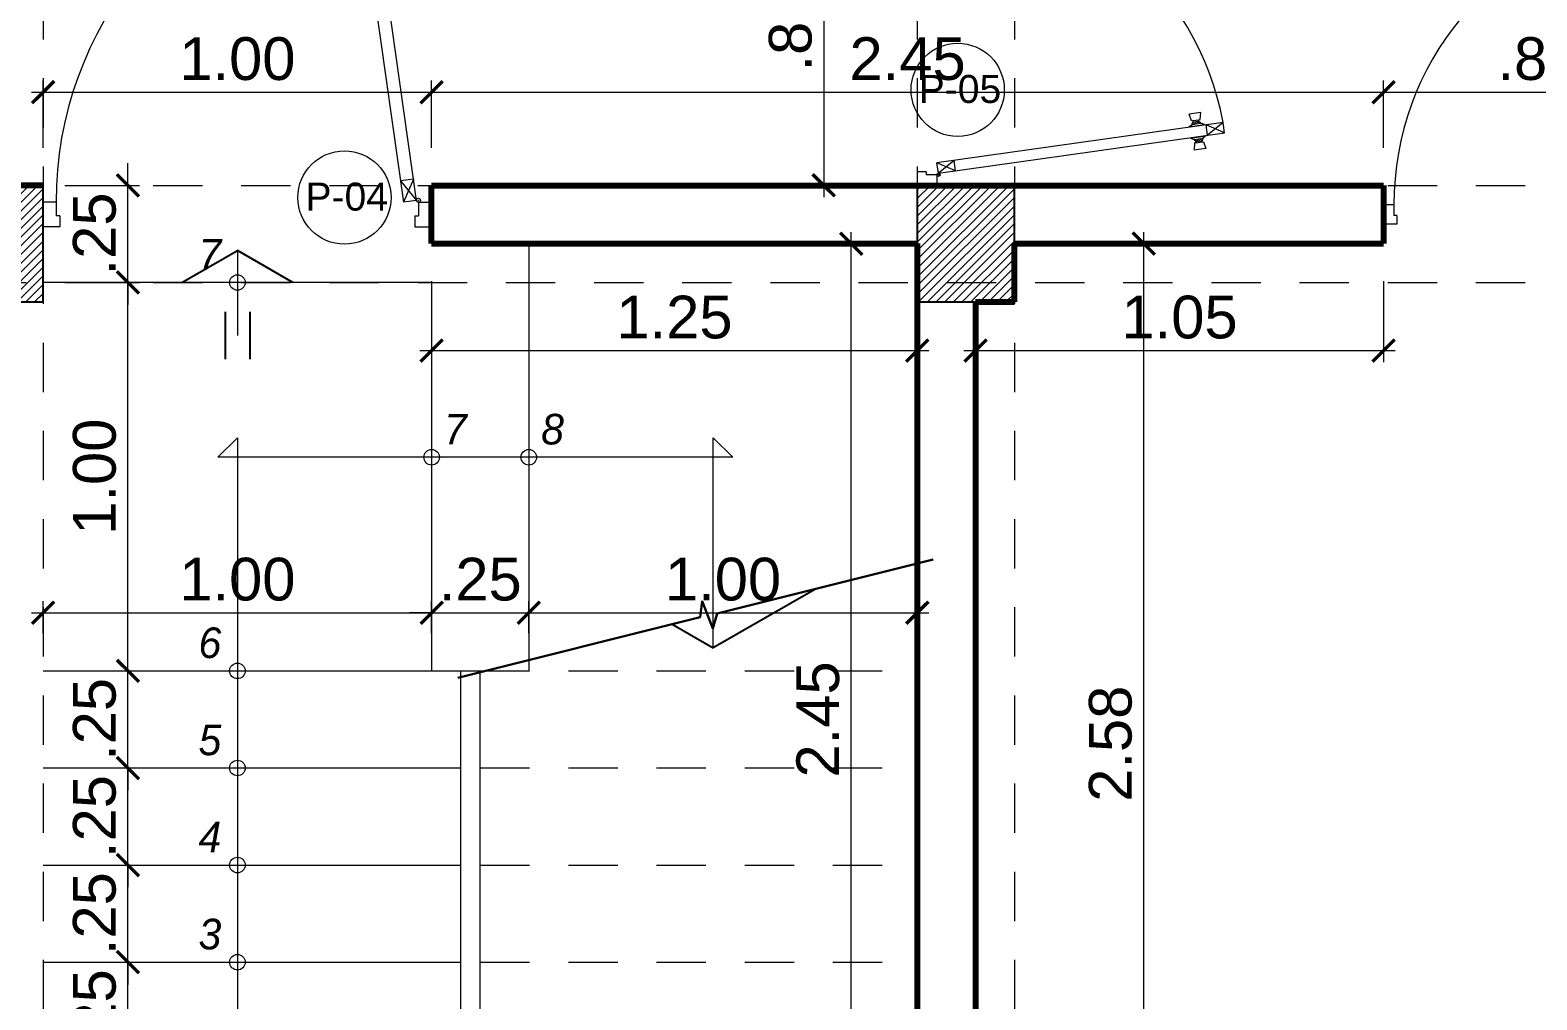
# Model space of a CAD drawing. Header units: millimetres. Extents: x 3779 to 7711, y 1445 to 3132.
# Drawn here: x 3863.039 to 3866.917, y 1482.512 to 1485.009 of the extents above; entities that cross this region are included whole.
import ezdxf

# ---------------------------------------------------------------- set-up
doc = ezdxf.new("R2010")
doc.units = ezdxf.units.MM
doc.header["$PDMODE"] = 3
doc.linetypes.add('HIDDEN', pattern=[9.525, 6.35, -3.175])
for name, color, linetype, lineweight in [('cotas', 7, 'Continuous', 5), ('PERSONA', 7, 'Continuous', 9), ('pluma 0.0', 33, 'Continuous', 0), ('pluma 0.5', 41, 'Continuous', 5), ('pluma 1', 1, 'Continuous', 9), ('pluma 1.5', 14, 'Continuous', 15), ('pluma 2', 2, 'Continuous', 20), ('pluma 2.5', 30, 'Continuous', 25), ('pluma 3', 251, 'Continuous', 30), ('pluma 8', 98, 'Continuous', 80), ('proyecciones', 32, 'HIDDEN', 9), ('PUERTAS', 33, 'Continuous', 9), ('TEXTO', 7, 'Continuous', 9), ('TEXTURAS', 35, 'Continuous', 5)]:
    doc.layers.add(name, color=color, linetype=linetype, lineweight=lineweight)
doc.styles.get("Standard").update_dxf_attribs({"font": 'arial.ttf'})
doc.styles.add('TIMES', font='arial.ttf', dxfattribs={"height": 0.11})
doc.dimstyles.new('julio', dxfattribs={"dimtxt": 0.11, "dimasz": 0.057, "dimexe": 0.03, "dimexo": 0.097, "dimgap": 0.0295, "dimtad": 1, "dimzin": 4, "dimdsep": 46, "dimtxsty": 'TIMES', "dimblk": 'ARCHTICK', "dimcen": 0, "dimdle": 0.03, "dimclrd": 256, "dimclre": 256, "dimclrt": 256, "dimadec": 0, "dimazin": 0, "dimtfac": 1, "dimtix": 1, "dimtmove": 2, "dimatfit": 2, "dimldrblk": 'ARCHTICK', "dimfxl": 1, "dimtolj": 1, "dimtzin": 0, "dimlwd": 5, "dimlwe": 5, "dimarcsym": 0})

# ---------------------------------------------------------------- blocks, each defined once
blk = doc.blocks.new('eqwqewr')
at = {"layer": 'PUERTAS'}
for p, q in [((0.1178, 0.7625, 4483.175), (0.0879, 0.7582, 4483.175)), ((0.0879, 0.7582, 4483.175), (0.2051, -0.0706, 4483.175)), ((0.235, -0.0663, 4483.175), (0.1178, 0.7625, 4483.175)), ((0.0942, 0.704, 4483.175), (0.0902, 0.693, 4483.175)), ((0.0955, 0.7042, 4483.175), (0.0942, 0.704, 4483.175)), ((0.1005, 0.6591, 4483.175), (0.0942, 0.704, 4483.175)), ((0.1248, 0.713, 4483.175), (0.0949, 0.7087, 4483.175)), ((0.1254, 0.7084, 4483.175), (0.1268, 0.7086, 4483.175)), ((0.1331, 0.6637, 4483.175), (0.1268, 0.7086, 4483.175)), ((0.1268, 0.7086, 4483.175), (0.1336, 0.6992, 4483.175)), ((0.1336, 0.6992, 4483.175), (0.137, 0.6996, 4483.175)), ((0.1371, 0.6747, 4483.175), (0.1336, 0.6992, 4483.175)), ((0.1374, 0.6969, 4483.175), (0.137, 0.6996, 4483.175)), ((0.1437, 0.7013, 4483.175), (0.1635, 0.7082, 4483.175)), ((0.1445, 0.6958, 4483.175), (0.1437, 0.7013, 4483.175)), ((0.1635, 0.7082, 4483.175), (0.1684, 0.6743, 4483.175)), ((0.0589, 0.6934, 4483.175), (0.0637, 0.6595, 4483.175)), ((0.0799, 0.6922, 4483.175), (0.0589, 0.6934, 4483.175)), ((0.0835, 0.6664, 4483.175), (0.0637, 0.6595, 4483.175)), ((0.0806, 0.6868, 4483.175), (0.0799, 0.6922, 4483.175)), ((0.084, 0.6873, 4483.175), (0.0806, 0.6868, 4483.175)), ((0.0828, 0.6718, 4483.175), (0.0806, 0.6868, 4483.175)), ((0.0862, 0.6723, 4483.175), (0.0828, 0.6718, 4483.175)), ((0.0828, 0.6718, 4483.175), (0.0835, 0.6664, 4483.175)), ((0.0871, 0.6898, 4483.175), (0.0837, 0.6893, 4483.175)), ((0.084, 0.6873, 4483.175), (0.0837, 0.6893, 4483.175)), ((0.0862, 0.6723, 4483.175), (0.084, 0.6873, 4483.175)), ((0.0862, 0.6723, 4483.175), (0.0864, 0.6703, 4483.175)), ((0.0898, 0.6708, 4483.175), (0.0864, 0.6703, 4483.175)), ((0.0902, 0.693, 4483.175), (0.0868, 0.6925, 4483.175)), ((0.0871, 0.6898, 4483.175), (0.0868, 0.6925, 4483.175)), ((0.0898, 0.6708, 4483.175), (0.0871, 0.6898, 4483.175)), ((0.0898, 0.6708, 4483.175), (0.0902, 0.6681, 4483.175)), ((0.0936, 0.6685, 4483.175), (0.0902, 0.693, 4483.175)), ((0.0936, 0.6685, 4483.175), (0.0902, 0.6681, 4483.175)), ((0.1005, 0.6591, 4483.175), (0.0936, 0.6685, 4483.175)), ((0.0987, 0.6817, 4483.175), (0.0987, 0.6817, 4483.175)), ((0.0987, 0.6817, 4483.175), (0.0987, 0.6817, 4483.175)), ((0.1318, 0.6635, 4483.175), (0.1331, 0.6637, 4483.175)), ((0.1331, 0.6637, 4483.175), (0.1371, 0.6747, 4483.175)), ((0.1371, 0.6747, 4483.175), (0.1405, 0.6752, 4483.175)), ((0.1374, 0.6969, 4483.175), (0.1408, 0.6974, 4483.175)), ((0.1401, 0.6779, 4483.175), (0.1374, 0.6969, 4483.175)), ((0.1401, 0.6779, 4483.175), (0.1435, 0.6784, 4483.175)), ((0.1401, 0.6779, 4483.175), (0.1405, 0.6752, 4483.175)), ((0.1411, 0.6954, 4483.175), (0.1408, 0.6974, 4483.175)), ((0.1411, 0.6954, 4483.175), (0.1445, 0.6958, 4483.175)), ((0.1432, 0.6804, 4483.175), (0.1411, 0.6954, 4483.175)), ((0.1432, 0.6804, 4483.175), (0.1466, 0.6809, 4483.175)), ((0.1432, 0.6804, 4483.175), (0.1435, 0.6784, 4483.175)), ((0.1466, 0.6809, 4483.175), (0.1445, 0.6958, 4483.175)), ((0.1466, 0.6809, 4483.175), (0.1474, 0.6755, 4483.175)), ((0.1474, 0.6755, 4483.175), (0.1684, 0.6743, 4483.175)), ((0.1019, 0.6593, 4483.175), (0.1005, 0.6591, 4483.175)), ((0.228, -0.0168, 4483.175), (0.1981, -0.021, 4483.175)), ((0.235, -0.0663, 4483.175), (0.2051, -0.0706, 4483.175)), ((-0.5995, -0.0707, 4483.175), (-0.6297, -0.0707, 4483.175)), ((-0.6297, -0.0707, 4483.175), (-0.6297, -0.1273, 4483.175)), ((-0.5995, -0.0707, 4483.175), (-0.5995, -0.1019, 4483.175)), ((-0.5909, -0.1019, 4483.175), (-0.5995, -0.1019, 4483.175)), ((-0.5909, -0.1019, 4483.175), (-0.5909, -0.1273, 4483.175)), ((0.2315, -0.1019, 4483.175), (0.2401, -0.1019, 4483.175)), ((0.2315, -0.1019, 4483.175), (0.2315, -0.1273, 4483.175)), ((0.2401, -0.0707, 4483.175), (0.2401, -0.1019, 4483.175)), ((0.2401, -0.0707, 4483.175), (0.2703, -0.0707, 4483.175)), ((0.2401, -0.0707, 4483.175), (0.2401, -0.1019, 4483.175)), ((0.2703, -0.0707, 4483.175), (0.2703, -0.1273, 4483.175)), ((-0.5909, -0.1273, 4483.175), (-0.6297, -0.1273, 4483.175)), ((0.2315, -0.1273, 4483.175), (0.2703, -0.1273, 4483.175))]:
    blk.add_line(p, q, dxfattribs=at)
for radius in [0.00461, 0.000461]:
    blk.add_circle((0.2397, -0.0661, 4483.175), radius, dxfattribs=at)
at = {"layer": 'TEXTURAS', "linetype": 'Continuous', "extrusion": (-4.60854e-07, -6.59516e-08, 1)}
for p, q in [((0.0879, 0.7582, 4483.175), (0.1248, 0.713, 4483.175)), ((0.1178, 0.7625, 4483.175), (0.0949, 0.7087, 4483.175)), ((0.1981, -0.021, 4483.175), (0.235, -0.0663, 4483.175)), ((0.228, -0.0168, 4483.175), (0.2051, -0.0706, 4483.175))]:
    blk.add_line(p, q, dxfattribs=at)
at = {"layer": 'TEXTURAS'}
blk.add_arc((0.2406, -0.0678, 4483.175), 0.8401, 100.4752, 180.1986, dxfattribs=at)
blk = doc.blocks.new('_ArchTick')
at = {"color": 0, "linetype": 'ByBlock', "lineweight": 40, "const_width": 0.15}
blk.add_lwpolyline([(-0.5, -0.5), (0.5, 0.5)], dxfattribs=at)
blk = doc.blocks.new('*D131')
at = {"layer": 'cotas', "lineweight": 5, "transparency": 16777216}
for p, q in [((3865.905, 1481.8542), (3865.905, 1484.4892)), ((3865.669, 1484.4592), (3865.935, 1484.4592)), ((3865.8415, 1481.8842), (3865.935, 1481.8842))]:
    blk.add_line(p, q, dxfattribs=at)
at = {"layer": 'Defpoints', "color": 0, "transparency": 16777216}
for p in [(3865.572, 1484.4592), (3865.905, 1484.4592), (3865.7445, 1481.8842)]:
    blk.add_point(p, dxfattribs=at)
at = {"layer": 'cotas', "lineweight": 5, "transparency": 16777216, "xscale": 0.057, "yscale": 0.057, "zscale": 0.057}
for p, rotation in [((3865.905, 1484.4592), 90), ((3865.905, 1481.8842), 270)]:
    blk.add_blockref('_ArchTick', p, dxfattribs=dict(at, rotation=rotation))
at = {"layer": 'cotas', "transparency": 16777216, "insert": (3865.8194, 1483.1717), "char_height": 0.11, "attachment_point": 5, "rotation": 90, "style": 'TIMES'}
blk.add_mtext('\\A1;2.58', dxfattribs=at)
blk = doc.blocks.new('*D79')
at = {"layer": 'cotas', "lineweight": 5, "transparency": 16777216}
for p, q in [((3865.0812, 1485.4392), (3865.0812, 1484.5792)), ((3865.225, 1485.4092), (3865.0512, 1485.4092)), ((3865.225, 1484.6092), (3865.0512, 1484.6092))]:
    blk.add_line(p, q, dxfattribs=at)
at = {"layer": 'Defpoints', "color": 0, "transparency": 16777216}
for p in [(3865.322, 1485.4092), (3865.0812, 1484.6092), (3865.322, 1484.6092)]:
    blk.add_point(p, dxfattribs=at)
at = {"layer": 'cotas', "lineweight": 5, "transparency": 16777216, "xscale": 0.057, "yscale": 0.057, "zscale": 0.057}
for p, rotation in [((3865.0812, 1485.4092), 90), ((3865.0812, 1484.6092), 270)]:
    blk.add_blockref('_ArchTick', p, dxfattribs=dict(at, rotation=rotation))
at = {"layer": 'cotas', "transparency": 16777216, "insert": (3864.9956, 1485.0092), "char_height": 0.11, "attachment_point": 5, "rotation": 90, "style": 'TIMES'}
blk.add_mtext('\\A1;.80', dxfattribs=at)
blk = doc.blocks.new('*D62')
at = {"layer": 'cotas', "lineweight": 5, "transparency": 16777216}
for p, q in [((3863.072, 1484.7062), (3863.072, 1484.8792)), ((3864.072, 1484.7062), (3864.072, 1484.8792)), ((3863.042, 1484.8492), (3864.102, 1484.8492))]:
    blk.add_line(p, q, dxfattribs=at)
at = {"layer": 'Defpoints', "color": 0, "transparency": 16777216}
for p in [(3864.072, 1484.8492), (3863.072, 1484.6092), (3864.072, 1484.6092)]:
    blk.add_point(p, dxfattribs=at)
at = {"layer": 'cotas', "lineweight": 5, "transparency": 16777216, "xscale": 0.057, "yscale": 0.057, "zscale": 0.057, "rotation": 180}
blk.add_blockref('_ArchTick', (3863.072, 1484.8492), dxfattribs=at)
at = {"layer": 'cotas', "lineweight": 5, "transparency": 16777216, "xscale": 0.057, "yscale": 0.057, "zscale": 0.057}
blk.add_blockref('_ArchTick', (3864.072, 1484.8492), dxfattribs=at)
at = {"layer": 'cotas', "transparency": 16777216, "insert": (3863.572, 1484.9349), "char_height": 0.11, "attachment_point": 5, "style": 'TIMES'}
blk.add_mtext('\\A1;1.00', dxfattribs=at)
blk = doc.blocks.new('*D63')
at = {"layer": 'cotas', "lineweight": 5, "transparency": 16777216}
for p, q in [((3864.072, 1484.7062), (3864.072, 1484.8792)), ((3866.522, 1484.7062), (3866.522, 1484.8792)), ((3864.042, 1484.8492), (3866.552, 1484.8492))]:
    blk.add_line(p, q, dxfattribs=at)
at = {"layer": 'Defpoints', "color": 0, "transparency": 16777216}
for p in [(3866.522, 1484.8492), (3864.072, 1484.6092), (3866.522, 1484.6092)]:
    blk.add_point(p, dxfattribs=at)
at = {"layer": 'cotas', "lineweight": 5, "transparency": 16777216, "xscale": 0.057, "yscale": 0.057, "zscale": 0.057, "rotation": 180}
blk.add_blockref('_ArchTick', (3864.072, 1484.8492), dxfattribs=at)
at = {"layer": 'cotas', "lineweight": 5, "transparency": 16777216, "xscale": 0.057, "yscale": 0.057, "zscale": 0.057}
blk.add_blockref('_ArchTick', (3866.522, 1484.8492), dxfattribs=at)
at = {"layer": 'cotas', "transparency": 16777216, "insert": (3865.297, 1484.9349), "char_height": 0.11, "attachment_point": 5, "style": 'TIMES'}
blk.add_mtext('\\A1;2.45', dxfattribs=at)
blk = doc.blocks.new('*D64')
at = {"layer": 'cotas', "lineweight": 5, "transparency": 16777216}
for p, q in [((3866.522, 1484.7062), (3866.522, 1484.8792)), ((3867.322, 1484.7062), (3867.322, 1484.8792)), ((3866.492, 1484.8492), (3867.352, 1484.8492))]:
    blk.add_line(p, q, dxfattribs=at)
at = {"layer": 'Defpoints', "color": 0, "transparency": 16777216}
for p in [(3867.322, 1484.8492), (3866.522, 1484.6092), (3867.322, 1484.6092)]:
    blk.add_point(p, dxfattribs=at)
at = {"layer": 'cotas', "lineweight": 5, "transparency": 16777216, "xscale": 0.057, "yscale": 0.057, "zscale": 0.057, "rotation": 180}
blk.add_blockref('_ArchTick', (3866.522, 1484.8492), dxfattribs=at)
at = {"layer": 'cotas', "lineweight": 5, "transparency": 16777216, "xscale": 0.057, "yscale": 0.057, "zscale": 0.057}
blk.add_blockref('_ArchTick', (3867.322, 1484.8492), dxfattribs=at)
at = {"layer": 'cotas', "transparency": 16777216, "insert": (3866.922, 1484.9349), "char_height": 0.11, "attachment_point": 5, "style": 'TIMES'}
blk.add_mtext('\\A1;.80', dxfattribs=at)
blk = doc.blocks.new('*D66')
at = {"layer": 'cotas', "lineweight": 5, "transparency": 16777216}
for p, q in [((3864.072, 1484.3622), (3864.072, 1484.1538)), ((3865.322, 1484.3622), (3865.322, 1484.1538)), ((3864.042, 1484.1838), (3865.352, 1484.1838))]:
    blk.add_line(p, q, dxfattribs=at)
at = {"layer": 'Defpoints', "color": 0, "transparency": 16777216}
for p in [(3864.072, 1484.4592), (3865.322, 1484.4592), (3865.322, 1484.1838)]:
    blk.add_point(p, dxfattribs=at)
at = {"layer": 'cotas', "lineweight": 5, "transparency": 16777216, "xscale": 0.057, "yscale": 0.057, "zscale": 0.057, "rotation": 180}
blk.add_blockref('_ArchTick', (3864.072, 1484.1838), dxfattribs=at)
at = {"layer": 'cotas', "lineweight": 5, "transparency": 16777216, "xscale": 0.057, "yscale": 0.057, "zscale": 0.057}
blk.add_blockref('_ArchTick', (3865.322, 1484.1838), dxfattribs=at)
at = {"layer": 'cotas', "transparency": 16777216, "insert": (3864.697, 1484.2695), "char_height": 0.11, "attachment_point": 5, "style": 'TIMES'}
blk.add_mtext('\\A1;1.25', dxfattribs=at)
blk = doc.blocks.new('*D67')
at = {"layer": 'cotas', "lineweight": 5, "transparency": 16777216}
for p, q in [((3866.522, 1484.3622), (3866.522, 1484.1538)), ((3865.442, 1484.1838), (3866.552, 1484.1838)), ((3865.472, 1484.2122), (3865.472, 1484.1538))]:
    blk.add_line(p, q, dxfattribs=at)
at = {"layer": 'Defpoints', "color": 0, "transparency": 16777216}
for p in [(3866.522, 1484.4592), (3865.472, 1484.3092), (3866.522, 1484.1838)]:
    blk.add_point(p, dxfattribs=at)
at = {"layer": 'cotas', "lineweight": 5, "transparency": 16777216, "xscale": 0.057, "yscale": 0.057, "zscale": 0.057, "rotation": 180}
blk.add_blockref('_ArchTick', (3865.472, 1484.1838), dxfattribs=at)
at = {"layer": 'cotas', "lineweight": 5, "transparency": 16777216, "xscale": 0.057, "yscale": 0.057, "zscale": 0.057}
blk.add_blockref('_ArchTick', (3866.522, 1484.1838), dxfattribs=at)
at = {"layer": 'cotas', "transparency": 16777216, "insert": (3865.997, 1484.2695), "char_height": 0.11, "attachment_point": 5, "style": 'TIMES'}
blk.add_mtext('\\A1;1.05', dxfattribs=at)
blk = doc.blocks.new('*D69')
at = {"layer": 'cotas', "lineweight": 5, "transparency": 16777216}
for p, q in [((3865.1521, 1481.9792), (3865.1521, 1484.4892)), ((3865.225, 1484.4592), (3865.1221, 1484.4592)), ((3865.375, 1482.0092), (3865.1221, 1482.0092))]:
    blk.add_line(p, q, dxfattribs=at)
at = {"layer": 'Defpoints', "color": 0, "transparency": 16777216}
for p in [(3865.1521, 1484.4592), (3865.322, 1484.4592), (3865.472, 1482.0092)]:
    blk.add_point(p, dxfattribs=at)
at = {"layer": 'cotas', "lineweight": 5, "transparency": 16777216, "xscale": 0.057, "yscale": 0.057, "zscale": 0.057}
for p, rotation in [((3865.1521, 1484.4592), 90), ((3865.1521, 1482.0092), 270)]:
    blk.add_blockref('_ArchTick', p, dxfattribs=dict(at, rotation=rotation))
at = {"layer": 'cotas', "transparency": 16777216, "insert": (3865.0665, 1483.2342), "char_height": 0.11, "attachment_point": 5, "rotation": 90, "style": 'TIMES'}
blk.add_mtext('\\A1;2.45', dxfattribs=at)
blk = doc.blocks.new('*D88')
at = {"layer": 'cotas', "lineweight": 5, "transparency": 16777216}
for p, q in [((3863.2902, 1482.6092), (3863.2902, 1482.6662)), ((3863.169, 1482.6092), (3863.3202, 1482.6092)), ((3863.2902, 1482.3592), (3863.2902, 1482.6092)), ((3863.169, 1482.3592), (3863.3202, 1482.3592)), ((3863.2902, 1482.3592), (3863.2902, 1482.3022))]:
    blk.add_line(p, q, dxfattribs=at)
at = {"layer": 'Defpoints', "color": 0, "transparency": 16777216}
for p in [(3863.072, 1482.6092), (3863.2902, 1482.6092), (3863.072, 1482.3592)]:
    blk.add_point(p, dxfattribs=at)
at = {"layer": 'cotas', "lineweight": 5, "transparency": 16777216, "xscale": 0.057, "yscale": 0.057, "zscale": 0.057}
for p, rotation in [((3863.2902, 1482.6092), 270), ((3863.2902, 1482.3592), 90)]:
    blk.add_blockref('_ArchTick', p, dxfattribs=dict(at, rotation=rotation))
at = {"layer": 'cotas', "transparency": 16777216, "insert": (3863.2045, 1482.4842), "char_height": 0.11, "attachment_point": 5, "rotation": 90, "style": 'TIMES'}
blk.add_mtext('\\A1;.25', dxfattribs=at)
blk = doc.blocks.new('*D89')
at = {"layer": 'cotas', "lineweight": 5, "transparency": 16777216}
for p, q in [((3863.2902, 1482.8592), (3863.2902, 1482.9162)), ((3863.169, 1482.8592), (3863.3202, 1482.8592)), ((3863.2902, 1482.6092), (3863.2902, 1482.8592)), ((3863.169, 1482.6092), (3863.3202, 1482.6092)), ((3863.2902, 1482.6092), (3863.2902, 1482.5522))]:
    blk.add_line(p, q, dxfattribs=at)
at = {"layer": 'Defpoints', "color": 0, "transparency": 16777216}
for p in [(3863.072, 1482.8592), (3863.2902, 1482.8592), (3863.072, 1482.6092)]:
    blk.add_point(p, dxfattribs=at)
at = {"layer": 'cotas', "lineweight": 5, "transparency": 16777216, "xscale": 0.057, "yscale": 0.057, "zscale": 0.057}
for p, rotation in [((3863.2902, 1482.8592), 270), ((3863.2902, 1482.6092), 90)]:
    blk.add_blockref('_ArchTick', p, dxfattribs=dict(at, rotation=rotation))
at = {"layer": 'cotas', "transparency": 16777216, "insert": (3863.2045, 1482.7342), "char_height": 0.11, "attachment_point": 5, "rotation": 90, "style": 'TIMES'}
blk.add_mtext('\\A1;.25', dxfattribs=at)
blk = doc.blocks.new('*D90')
at = {"layer": 'cotas', "lineweight": 5, "transparency": 16777216}
for p, q in [((3863.2902, 1483.1092), (3863.2902, 1483.1662)), ((3863.169, 1483.1092), (3863.3202, 1483.1092)), ((3863.2902, 1482.8592), (3863.2902, 1483.1092)), ((3863.169, 1482.8592), (3863.3202, 1482.8592)), ((3863.2902, 1482.8592), (3863.2902, 1482.8022))]:
    blk.add_line(p, q, dxfattribs=at)
at = {"layer": 'Defpoints', "color": 0, "transparency": 16777216}
for p in [(3863.072, 1483.1092), (3863.2902, 1483.1092), (3863.072, 1482.8592)]:
    blk.add_point(p, dxfattribs=at)
at = {"layer": 'cotas', "lineweight": 5, "transparency": 16777216, "xscale": 0.057, "yscale": 0.057, "zscale": 0.057}
for p, rotation in [((3863.2902, 1483.1092), 270), ((3863.2902, 1482.8592), 90)]:
    blk.add_blockref('_ArchTick', p, dxfattribs=dict(at, rotation=rotation))
at = {"layer": 'cotas', "transparency": 16777216, "insert": (3863.2045, 1482.9842), "char_height": 0.11, "attachment_point": 5, "rotation": 90, "style": 'TIMES'}
blk.add_mtext('\\A1;.25', dxfattribs=at)
blk = doc.blocks.new('*D91')
at = {"layer": 'cotas', "lineweight": 5, "transparency": 16777216}
for p, q in [((3863.2902, 1483.3592), (3863.2902, 1483.4162)), ((3863.169, 1483.3592), (3863.3202, 1483.3592)), ((3863.2902, 1483.1092), (3863.2902, 1483.3592)), ((3863.169, 1483.1092), (3863.3202, 1483.1092)), ((3863.2902, 1483.1092), (3863.2902, 1483.0522))]:
    blk.add_line(p, q, dxfattribs=at)
at = {"layer": 'Defpoints', "color": 0, "transparency": 16777216}
for p in [(3863.072, 1483.3592), (3863.2902, 1483.3592), (3863.072, 1483.1092)]:
    blk.add_point(p, dxfattribs=at)
at = {"layer": 'cotas', "lineweight": 5, "transparency": 16777216, "xscale": 0.057, "yscale": 0.057, "zscale": 0.057}
for p, rotation in [((3863.2902, 1483.3592), 270), ((3863.2902, 1483.1092), 90)]:
    blk.add_blockref('_ArchTick', p, dxfattribs=dict(at, rotation=rotation))
at = {"layer": 'cotas', "transparency": 16777216, "insert": (3863.2045, 1483.2342), "char_height": 0.11, "attachment_point": 5, "rotation": 90, "style": 'TIMES'}
blk.add_mtext('\\A1;.25', dxfattribs=at)
blk = doc.blocks.new('*D92')
at = {"layer": 'cotas', "lineweight": 5, "transparency": 16777216}
for p, q in [((3863.2902, 1483.3292), (3863.2902, 1484.3892)), ((3863.169, 1484.3592), (3863.3202, 1484.3592)), ((3863.169, 1483.3592), (3863.3202, 1483.3592))]:
    blk.add_line(p, q, dxfattribs=at)
at = {"layer": 'Defpoints', "color": 0, "transparency": 16777216}
for p in [(3863.072, 1484.3592), (3863.2902, 1484.3592), (3863.072, 1483.3592)]:
    blk.add_point(p, dxfattribs=at)
at = {"layer": 'cotas', "lineweight": 5, "transparency": 16777216, "xscale": 0.057, "yscale": 0.057, "zscale": 0.057}
for p, rotation in [((3863.2902, 1484.3592), 90), ((3863.2902, 1483.3592), 270)]:
    blk.add_blockref('_ArchTick', p, dxfattribs=dict(at, rotation=rotation))
at = {"layer": 'cotas', "transparency": 16777216, "insert": (3863.2045, 1483.8592), "char_height": 0.11, "attachment_point": 5, "rotation": 90, "style": 'TIMES'}
blk.add_mtext('\\A1;1.00', dxfattribs=at)
blk = doc.blocks.new('*D93')
at = {"layer": 'cotas', "lineweight": 5, "transparency": 16777216}
for p, q in [((3863.2902, 1484.6092), (3863.2902, 1484.6662)), ((3863.169, 1484.6092), (3863.3202, 1484.6092)), ((3863.2902, 1484.3592), (3863.2902, 1484.6092)), ((3863.169, 1484.3592), (3863.3202, 1484.3592)), ((3863.2902, 1484.3592), (3863.2902, 1484.3022))]:
    blk.add_line(p, q, dxfattribs=at)
at = {"layer": 'Defpoints', "color": 0, "transparency": 16777216}
for p in [(3863.072, 1484.6092), (3863.2902, 1484.6092), (3863.072, 1484.3592)]:
    blk.add_point(p, dxfattribs=at)
at = {"layer": 'cotas', "lineweight": 5, "transparency": 16777216, "xscale": 0.057, "yscale": 0.057, "zscale": 0.057}
for p, rotation in [((3863.2902, 1484.6092), 270), ((3863.2902, 1484.3592), 90)]:
    blk.add_blockref('_ArchTick', p, dxfattribs=dict(at, rotation=rotation))
at = {"layer": 'cotas', "transparency": 16777216, "insert": (3863.2045, 1484.4842), "char_height": 0.11, "attachment_point": 5, "rotation": 90, "style": 'TIMES'}
blk.add_mtext('\\A1;.25', dxfattribs=at)
blk = doc.blocks.new('*D94')
at = {"layer": 'cotas', "lineweight": 5, "transparency": 16777216}
for p, q in [((3863.072, 1483.4562), (3863.072, 1483.539)), ((3864.072, 1483.4562), (3864.072, 1483.539)), ((3863.042, 1483.509), (3864.102, 1483.509))]:
    blk.add_line(p, q, dxfattribs=at)
at = {"layer": 'Defpoints', "color": 0, "transparency": 16777216}
for p in [(3864.072, 1483.509), (3863.072, 1483.3592), (3864.072, 1483.3592)]:
    blk.add_point(p, dxfattribs=at)
at = {"layer": 'cotas', "lineweight": 5, "transparency": 16777216, "xscale": 0.057, "yscale": 0.057, "zscale": 0.057, "rotation": 180}
blk.add_blockref('_ArchTick', (3863.072, 1483.509), dxfattribs=at)
at = {"layer": 'cotas', "lineweight": 5, "transparency": 16777216, "xscale": 0.057, "yscale": 0.057, "zscale": 0.057}
blk.add_blockref('_ArchTick', (3864.072, 1483.509), dxfattribs=at)
at = {"layer": 'cotas', "transparency": 16777216, "insert": (3863.572, 1483.5947), "char_height": 0.11, "attachment_point": 5, "style": 'TIMES'}
blk.add_mtext('\\A1;1.00', dxfattribs=at)
blk = doc.blocks.new('*D95')
at = {"layer": 'cotas', "lineweight": 5, "transparency": 16777216}
for p, q in [((3864.072, 1483.4562), (3864.072, 1483.539)), ((3864.322, 1483.4562), (3864.322, 1483.539)), ((3864.072, 1483.509), (3864.015, 1483.509)), ((3864.072, 1483.509), (3864.322, 1483.509)), ((3864.322, 1483.509), (3864.379, 1483.509))]:
    blk.add_line(p, q, dxfattribs=at)
at = {"layer": 'Defpoints', "color": 0, "transparency": 16777216}
for p in [(3864.322, 1483.509), (3864.072, 1483.3592), (3864.322, 1483.3592)]:
    blk.add_point(p, dxfattribs=at)
at = {"layer": 'cotas', "lineweight": 5, "transparency": 16777216, "xscale": 0.057, "yscale": 0.057, "zscale": 0.057}
blk.add_blockref('_ArchTick', (3864.072, 1483.509), dxfattribs=at)
at = {"layer": 'cotas', "lineweight": 5, "transparency": 16777216, "xscale": 0.057, "yscale": 0.057, "zscale": 0.057, "rotation": 180}
blk.add_blockref('_ArchTick', (3864.322, 1483.509), dxfattribs=at)
at = {"layer": 'cotas', "transparency": 16777216, "insert": (3864.197, 1483.5947), "char_height": 0.11, "attachment_point": 5, "style": 'TIMES'}
blk.add_mtext('\\A1;.25', dxfattribs=at)
blk = doc.blocks.new('*D96')
at = {"layer": 'cotas', "lineweight": 5, "transparency": 16777216}
for p, q in [((3864.322, 1483.4562), (3864.322, 1483.539)), ((3865.322, 1483.4562), (3865.322, 1483.539)), ((3864.292, 1483.509), (3865.352, 1483.509))]:
    blk.add_line(p, q, dxfattribs=at)
at = {"layer": 'Defpoints', "color": 0, "transparency": 16777216}
for p in [(3865.322, 1483.509), (3864.322, 1483.3592), (3865.322, 1483.3592)]:
    blk.add_point(p, dxfattribs=at)
at = {"layer": 'cotas', "lineweight": 5, "transparency": 16777216, "xscale": 0.057, "yscale": 0.057, "zscale": 0.057, "rotation": 180}
blk.add_blockref('_ArchTick', (3864.322, 1483.509), dxfattribs=at)
at = {"layer": 'cotas', "lineweight": 5, "transparency": 16777216, "xscale": 0.057, "yscale": 0.057, "zscale": 0.057}
blk.add_blockref('_ArchTick', (3865.322, 1483.509), dxfattribs=at)
at = {"layer": 'cotas', "transparency": 16777216, "insert": (3864.822, 1483.5947), "char_height": 0.11, "attachment_point": 5, "style": 'TIMES'}
blk.add_mtext('\\A1;1.00', dxfattribs=at)

msp = doc.modelspace()

# ---------------------------------------------------------------- hatches: boundary and pattern name
at = {"layer": 'TEXTURAS'}
h = msp.add_hatch(dxfattribs=at)
h.set_pattern_fill('LINE', color=256, scale=0.005, angle=45)
h.set_pattern_definition([(45, (8.958548, -57.590765), (-0.01122532015, 0.01122532015), [])])
h.paths.add_polyline_path([(3863.072, 1484.6092), (3862.822, 1484.6092), (3862.822, 1484.3092), (3863.072, 1484.3092)])
h = msp.add_hatch(dxfattribs=at)
h.set_pattern_fill('LINE', color=256, scale=0.005, angle=45)
h.set_pattern_definition([(45, (11.458548, -57.590765), (-0.01122532015, 0.01122532015), [])])
h.paths.add_polyline_path([(3865.572, 1484.6092), (3865.322, 1484.6092), (3865.322, 1484.3092), (3865.572, 1484.3092)])

# ---------------------------------------------------------------- linework, layer by layer
at = {"layer": 'pluma 0.0'}
for points in [[(3863.072, 1483.3592), (3864.072, 1483.3592)], [(3863.072, 1483.1092), (3864.147, 1483.1092)], [(3863.072, 1482.8592), (3864.147, 1482.8592)], [(3863.072, 1482.6092), (3864.147, 1482.6092)]]:
    msp.add_lwpolyline(points, dxfattribs=at)
at = {"layer": 'pluma 0.5'}
for p, q in [((3863.522, 1483.9092), (3863.572, 1483.9592)), ((3863.572, 1483.9592), (3863.572, 1481.9727)), ((3864.797, 1483.4184), (3864.797, 1483.9592)), ((3864.847, 1483.9092), (3864.797, 1483.9592)), ((3864.847, 1483.9092), (3863.522, 1483.9092))]:
    msp.add_line(p, q, dxfattribs=at)
at = {"layer": 'pluma 1'}
for p, q in [((3863.572, 1484.4417), (3863.572, 1484.2227)), ((3864.072, 1484.3592), (3863.072, 1484.3592)), ((3864.072, 1484.3592), (3864.072, 1483.3592)), ((3864.072, 1483.3592), (3864.197, 1483.3592))]:
    msp.add_line(p, q, dxfattribs=at)
for centre, radius in [((3865.426, 1484.8551), 0.12), ((3863.8476, 1484.578), 0.12), ((3863.572, 1484.3592), 0.02), ((3864.072, 1483.9092), 0.02), ((3864.322, 1483.9092), 0.02), ((3863.572, 1483.3592), 0.02), ((3863.572, 1483.1092), 0.02), ((3863.572, 1482.8592), 0.02), ((3863.572, 1482.6092), 0.02)]:
    msp.add_circle(centre, radius, dxfattribs=at)
at = {"layer": 'pluma 1.5'}
for p, q in [((3864.147, 1481.2592), (3864.147, 1483.3592)), ((3864.197, 1481.2592), (3864.197, 1483.3592))]:
    msp.add_line(p, q, dxfattribs=at)
at = {"layer": 'pluma 2'}
msp.add_line((3864.322, 1484.4592), (3864.322, 1483.3592), dxfattribs=at)
at = {"layer": 'pluma 2.5'}
for p, q in [((3863.4292, 1484.3592), (3863.572, 1484.4417)), ((3863.7148, 1484.3592), (3863.572, 1484.4417)), ((3863.5402, 1484.2837), (3863.5402, 1484.162)), ((3863.6039, 1484.2837), (3863.6039, 1484.162)), ((3865.0596, 1483.57), (3864.797, 1483.4184)), ((3864.6907, 1483.4797), (3864.797, 1483.4184))]:
    msp.add_line(p, q, dxfattribs=at)
for points in [[(3862.822, 1484.3092), (3863.072, 1484.3092), (3863.072, 1484.6092), (3862.822, 1484.6092)], [(3865.322, 1484.3092), (3865.572, 1484.3092), (3865.572, 1484.6092), (3865.322, 1484.6092)]]:
    msp.add_lwpolyline(points, close=True, dxfattribs=at)
at = {"layer": 'pluma 3'}
msp.add_lwpolyline([(3864.1395, 1483.3416), (3864.7633, 1483.4979), (3864.768, 1483.5385), (3864.7954, 1483.4686), (3864.8071, 1483.5067), (3865.3627, 1483.6459)], dxfattribs=at)
at = {"layer": 'pluma 8'}
for p, q in [((3863.072, 1484.6092), (3861.072, 1484.6092)), ((3864.072, 1484.6092), (3866.522, 1484.6092)), ((3864.072, 1484.4592), (3864.072, 1484.6092)), ((3866.522, 1484.6092), (3866.522, 1484.4592)), ((3864.072, 1484.4592), (3865.322, 1484.4592)), ((3865.322, 1484.4592), (3865.322, 1481.2592)), ((3865.572, 1484.4592), (3866.522, 1484.4592)), ((3865.572, 1484.3092), (3865.572, 1484.4592)), ((3865.472, 1484.3092), (3865.572, 1484.3092))]:
    msp.add_line(p, q, dxfattribs=at)
msp.add_lwpolyline([(3865.472, 1484.3092), (3865.472, 1481.1092)], dxfattribs=at)
at = {"layer": 'proyecciones', "linetype": 'HIDDEN', "ltscale": 0.02}
for p, q in [((3863.072, 1487.6092), (3863.072, 1481.9092)), ((3865.322, 1487.6092), (3865.322, 1481.9092)), ((3865.572, 1487.6092), (3865.572, 1481.8592)), ((3856.772, 1484.6092), (3867.322, 1484.6092)), ((3856.772, 1484.3592), (3867.322, 1484.3592)), ((3864.197, 1483.3592), (3865.322, 1483.3592))]:
    msp.add_line(p, q, dxfattribs=at)
for points in [[(3864.197, 1483.3592), (3865.322, 1483.3592)], [(3864.197, 1483.1092), (3865.322, 1483.1092)], [(3864.197, 1483.1092), (3865.322, 1483.1092)], [(3864.197, 1482.8592), (3865.322, 1482.8592)], [(3864.197, 1482.6092), (3865.322, 1482.6092)]]:
    msp.add_lwpolyline(points, dxfattribs=at)

# ---------------------------------------------------------------- block references
at = {"layer": 'PUERTAS'}
for p, xscale, yscale, zscale in [((3863.7716, 1484.6443, -4981.3056), 1.111111111107967, 1.111111111107967, 1.111111111107967), ((3867.0817, 1484.6223, -3985.0444), 0.8888888888730345, 0.8888888888730345, 0.8888888888730345)]:
    msp.add_blockref('eqwqewr', p, dxfattribs=dict(at, xscale=xscale, yscale=yscale, zscale=zscale))
at = {"layer": 'PUERTAS', "xscale": 0.8888888888730345, "yscale": 0.8888888888730345, "zscale": 0.8888888888730345, "rotation": 270}
msp.add_blockref('eqwqewr', (3865.4352, 1484.8495, -3985.0444), dxfattribs=at)

# ---------------------------------------------------------------- texts
at = {"layer": 'PERSONA', "linetype": 'Continuous', "char_height": 0.072, "width": 1.154549, "attachment_point": 1}
for s, insert in [('P-05', (3865.3256, 1484.8934)), ('P-04', (3863.7472, 1484.6163))]:
    msp.add_mtext(s, dxfattribs=dict(at, insert=insert))
at = {"layer": 'TEXTO', "char_height": 0.078848, "width": 0.080432, "attachment_point": 3}
for s, insert in [('{\\fStylus BT|b0|i1|c0|p34;\\C0;7}', (3863.5306, 1484.471)), ('{\\fStylus BT|b0|i1|c0|p34;\\C0;7}', (3864.1626, 1484.021)), ('{\\fStylus BT|b0|i1|c0|p34;\\C0;8}', (3864.4126, 1484.021)), ('{\\fStylus BT|b0|i1|c0|p34;\\C0;6}', (3863.5306, 1483.471)), ('{\\fStylus BT|b0|i1|c0|p34;\\C0;5}', (3863.5306, 1483.221)), ('{\\fStylus BT|b0|i1|c0|p34;\\C0;4}', (3863.5306, 1482.971)), ('{\\fStylus BT|b0|i1|c0|p34;\\C0;3}', (3863.5306, 1482.721))]:
    msp.add_mtext(s, dxfattribs=dict(at, insert=insert))

# ---------------------------------------------------------------- dimensions: what is measured, and where the dimension line sits
at = {"layer": 'cotas'}
for base, p1, p2, picture, middle in [((3865.0812, 1484.6092), (3865.322, 1485.4092), (3865.322, 1484.6092), '*D79', (3864.9956, 1485.0092)), ((3863.2902, 1484.6092), (3863.072, 1484.3592), (3863.072, 1484.6092), '*D93', (3863.2045, 1484.4842)), ((3865.1521, 1484.4592), (3865.472, 1482.0092), (3865.322, 1484.4592), '*D69', (3865.0665, 1483.2342)), ((3865.9050425051, 1484.4592296829), (3865.7444754799, 1481.8842296829), (3865.5720035066, 1484.4592296829), '*D131', (3865.8193794764, 1483.1717296829)), ((3863.2902, 1484.3592), (3863.072, 1483.3592), (3863.072, 1484.3592), '*D92', (3863.2045, 1483.8592)), ((3863.2902, 1483.3592), (3863.072, 1483.1092), (3863.072, 1483.3592), '*D91', (3863.2045, 1483.2342)), ((3863.2902, 1483.1092), (3863.072, 1482.8592), (3863.072, 1483.1092), '*D90', (3863.2045, 1482.9842)), ((3863.2902, 1482.8592), (3863.072, 1482.6092), (3863.072, 1482.8592), '*D89', (3863.2045, 1482.7342)), ((3863.2902, 1482.6092), (3863.072, 1482.3592), (3863.072, 1482.6092), '*D88', (3863.2045, 1482.4842))]:
    dim = msp.add_linear_dim(base=base, p1=p1, p2=p2, angle=90, dimstyle='julio', dxfattribs=at)
    dim.commit()
    dim.dimension.update_dxf_attribs({"geometry": picture, "text_midpoint": middle})
for base, p1, p2, picture, middle in [((3864.072, 1484.8492), (3863.072, 1484.6092), (3864.072, 1484.6092), '*D62', (3863.572, 1484.9349)), ((3866.522, 1484.8492), (3864.072, 1484.6092), (3866.522, 1484.6092), '*D63', (3865.297, 1484.9349)), ((3867.322, 1484.8492), (3866.522, 1484.6092), (3867.322, 1484.6092), '*D64', (3866.922, 1484.9349)), ((3865.322, 1484.1838), (3864.072, 1484.4592), (3865.322, 1484.4592), '*D66', (3864.697, 1484.2695)), ((3866.522, 1484.1838), (3865.472, 1484.3092), (3866.522, 1484.4592), '*D67', (3865.997, 1484.2695)), ((3864.072, 1483.509), (3863.072, 1483.3592), (3864.072, 1483.3592), '*D94', (3863.572, 1483.5947)), ((3864.322, 1483.509), (3864.072, 1483.3592), (3864.322, 1483.3592), '*D95', (3864.197, 1483.5947)), ((3865.322, 1483.509), (3864.322, 1483.3592), (3865.322, 1483.3592), '*D96', (3864.822, 1483.5947))]:
    dim = msp.add_linear_dim(base=base, p1=p1, p2=p2, dimstyle='julio', dxfattribs=at)
    dim.commit()
    dim.dimension.update_dxf_attribs({"geometry": picture, "text_midpoint": middle})

doc.saveas('drawing.dxf')
